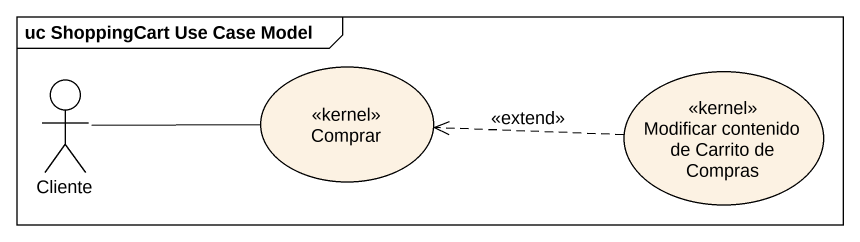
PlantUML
@startuml
mainframe uc ShoppingCart Use Case Model
actor Cliente
usecase Comprar <<kernel>>
usecase "Modificar contenido de Carrito de Compras" as Modificar_contenido_de <<kernel>>
Cliente -right- Comprar
Modificar_contenido_de .left.> Comprar : <<extend>>
@enduml
